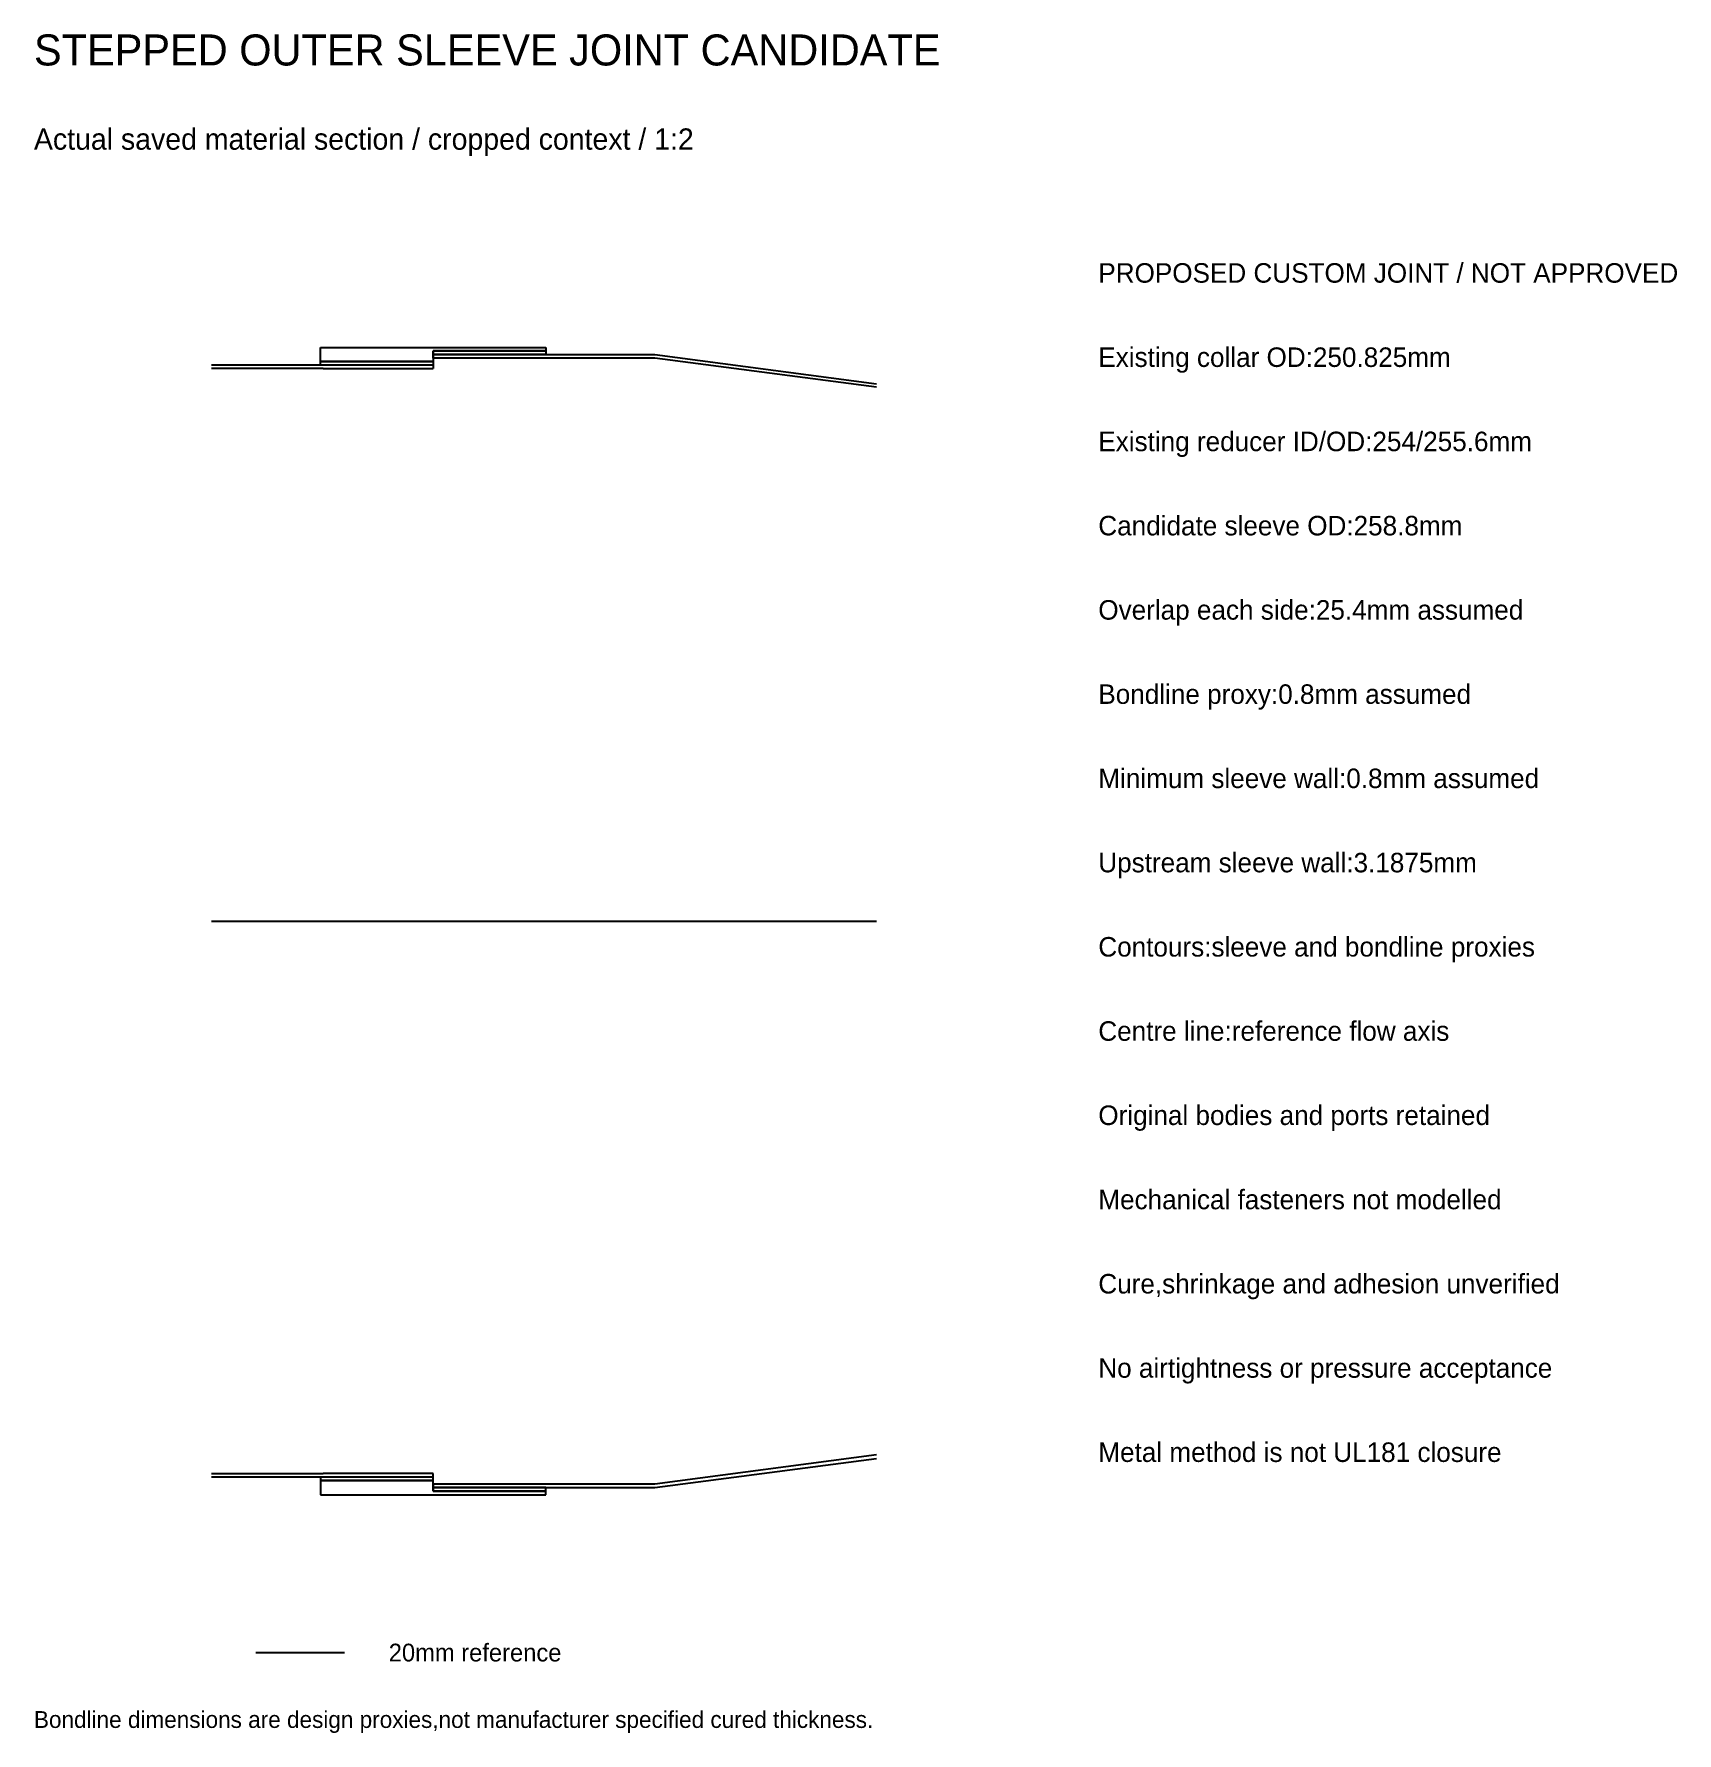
# Model space of a CAD drawing. Header units: metres. Extents: x 0.02 to 0.39, y 0.007 to 0.39.
import ezdxf

# ---------------------------------------------------------------- set-up
doc = ezdxf.new("R2010")
doc.units = ezdxf.units.M
for name, color, linetype in [('BSA_AXIS', 8, 'Continuous'), ('BSA_BONDLINE', 5, 'Continuous'), ('BSA_EXISTING_MATERIAL', 7, 'Continuous'), ('BSA_JOINT_NOTES', 7, 'Continuous'), ('BSA_SECTION_REFERENCE', 7, 'Continuous'), ('BSA_SLEEVE', 1, 'Continuous')]:
    doc.layers.add(name, color=color, linetype=linetype)

msp = doc.modelspace()

# ---------------------------------------------------------------- linework, layer by layer
at = {"layer": 'BSA_AXIS'}
msp.add_line((0.06, 0.19), (0.21, 0.19), dxfattribs=at)
at = {"layer": 'BSA_BONDLINE'}
for p, q in [((0.11, 0.3178), (0.11, 0.3186)), ((0.11, 0.3186), (0.1354, 0.3186)), ((0.1354, 0.3186), (0.1354, 0.3178)), ((0.0846, 0.31541), (0.0846, 0.31621)), ((0.0846, 0.31621), (0.11, 0.31621)), ((0.11, 0.31541), (0.0846, 0.31541)), ((0.1354, 0.3178), (0.11, 0.3178)), ((0.11, 0.31621), (0.11, 0.31541)), ((0.0846, 0.06459), (0.0846, 0.06379)), ((0.11, 0.06459), (0.0846, 0.06459)), ((0.0846, 0.06379), (0.11, 0.06379)), ((0.11, 0.06379), (0.11, 0.06459)), ((0.11, 0.0622), (0.11, 0.0614)), ((0.1354, 0.0622), (0.11, 0.0622)), ((0.11, 0.0614), (0.1354, 0.0614)), ((0.1354, 0.0614), (0.1354, 0.0622))]:
    msp.add_line(p, q, dxfattribs=at)
at = {"layer": 'BSA_EXISTING_MATERIAL'}
for p, q in [((0.11, 0.31541), (0.06, 0.31541)), ((0.08519, 0.31461), (0.06, 0.31461)), ((0.08519, 0.31461), (0.11, 0.31461)), ((0.11, 0.3178), (0.16, 0.3178)), ((0.11, 0.317), (0.11, 0.3178)), ((0.16, 0.317), (0.11, 0.317)), ((0.11, 0.31541), (0.11, 0.31461)), ((0.16, 0.3178), (0.21, 0.31122)), ((0.21, 0.31042), (0.16, 0.317)), ((0.21, 0.06958), (0.16, 0.063)), ((0.06, 0.06539), (0.08519, 0.06539)), ((0.11, 0.06539), (0.08519, 0.06539)), ((0.11, 0.06459), (0.11, 0.06539)), ((0.16, 0.0622), (0.21, 0.06878)), ((0.11, 0.06459), (0.06, 0.06459)), ((0.16, 0.063), (0.11, 0.063)), ((0.11, 0.063), (0.11, 0.0622)), ((0.11, 0.0622), (0.16, 0.0622))]:
    msp.add_line(p, q, dxfattribs=at)
at = {"layer": 'BSA_SECTION_REFERENCE'}
msp.add_line((0.07, 0.025), (0.09, 0.025), dxfattribs=at)
at = {"layer": 'BSA_SLEEVE'}
for p, q in [((0.0846, 0.31621), (0.0846, 0.3194)), ((0.0846, 0.3194), (0.1354, 0.3194)), ((0.1354, 0.3186), (0.11, 0.3186)), ((0.11, 0.3186), (0.11, 0.31621)), ((0.1354, 0.3194), (0.1354, 0.3186)), ((0.11, 0.31621), (0.0846, 0.31621)), ((0.0846, 0.06379), (0.0846, 0.0606)), ((0.11, 0.06379), (0.0846, 0.06379)), ((0.11, 0.0614), (0.11, 0.06379)), ((0.1354, 0.0614), (0.11, 0.0614)), ((0.1354, 0.0606), (0.1354, 0.0614)), ((0.0846, 0.0606), (0.1354, 0.0606))]:
    msp.add_line(p, q, dxfattribs=at)

# ---------------------------------------------------------------- texts
at = {"layer": 'BSA_JOINT_NOTES'}
for s, height, p in [('STEPPED OUTER SLEEVE JOINT CANDIDATE', 0.007, (0.02, 0.383)), ('Actual saved material section / cropped context / 1:2', 0.0048, (0.02, 0.364)), ('PROPOSED CUSTOM JOINT / NOT APPROVED', 0.0044, (0.26, 0.334)), ('Existing collar OD:250.825mm', 0.0044, (0.26, 0.315)), ('Existing reducer ID/OD:254/255.6mm', 0.0044, (0.26, 0.296)), ('Candidate sleeve OD:258.8mm', 0.0044, (0.26, 0.277)), ('Overlap each side:25.4mm assumed', 0.0044, (0.26, 0.258)), ('Bondline proxy:0.8mm assumed', 0.0044, (0.26, 0.239)), ('Minimum sleeve wall:0.8mm assumed', 0.0044, (0.26, 0.22)), ('Upstream sleeve wall:3.1875mm', 0.0044, (0.26, 0.201)), ('Contours:sleeve and bondline proxies', 0.0044, (0.26, 0.182)), ('Centre line:reference flow axis', 0.0044, (0.26, 0.163)), ('Original bodies and ports retained', 0.0044, (0.26, 0.144)), ('Mechanical fasteners not modelled', 0.0044, (0.26, 0.125)), ('Cure,shrinkage and adhesion unverified', 0.0044, (0.26, 0.106)), ('No airtightness or pressure acceptance', 0.0044, (0.26, 0.087)), ('Metal method is not UL181 closure', 0.0044, (0.26, 0.068)), ('20mm reference', 0.004, (0.1, 0.023)), ('Bondline dimensions are design proxies,not manufacturer specified cured thickness.', 0.0038, (0.02, 0.008))]:
    msp.add_text(s, height=height, dxfattribs=at).set_placement(p)

doc.saveas('drawing.dxf')
